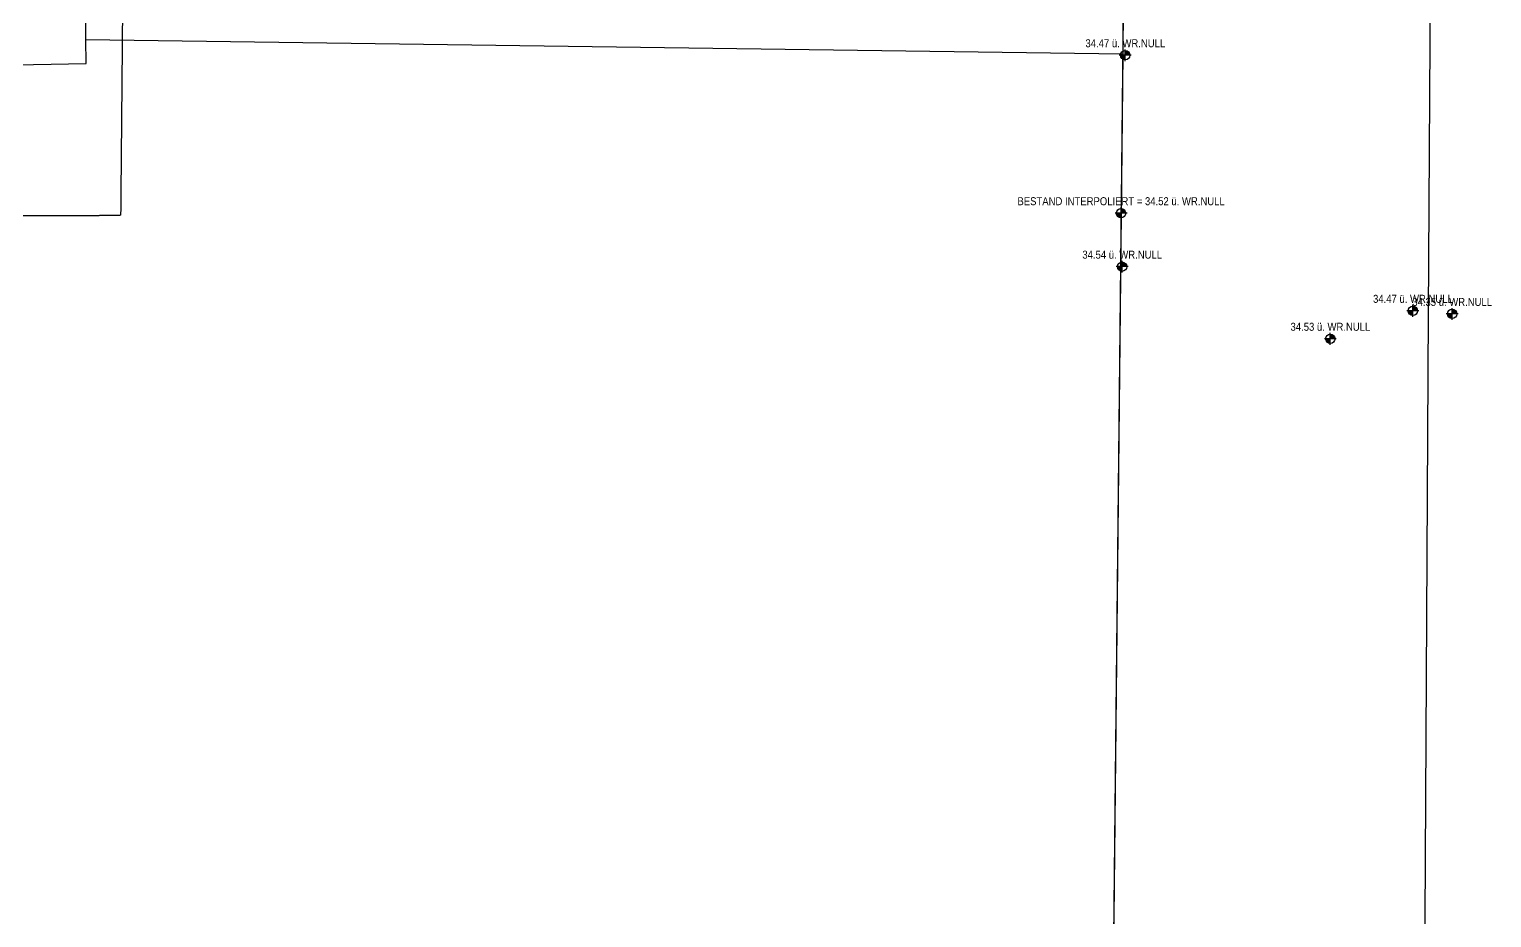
# Model space of a CAD drawing. Header units: millimetres. Extents: x -5498 to 144064, y 340 to 109563.
# Drawn here: x 48446 to 66718, y 64046 to 75150 of the extents above; entities that cross this region are included whole.
import ezdxf
from ezdxf.enums import TextEntityAlignment as Align

# ---------------------------------------------------------------- set-up
doc = ezdxf.new("R2010")
doc.units = ezdxf.units.MM
doc.linetypes.add('HIDDEN2', pattern=[0.1875, 0.125, -0.0625])
doc.linetypes.add('STRICHLINIE', pattern=[0.75, 0.5, -0.25])
for name, color, linetype in [('00_HLP-G00-LEG-M0', 6, 'Continuous'), ('01-BFL-G00-LEG-M0', 251, 'Continuous'), ('01-SYM-G00-Leg-M0', 251, 'Continuous'), ('01-TXT---------M0', 251, 'Continuous'), ('02-TWB-G00-LEG-M0', 251, 'Continuous'), ('09-SYM-G00-LEG-GEHSTEIG', 8, 'Continuous')]:
    doc.layers.add(name, color=color, linetype=linetype)
doc.styles.add('ARIAL', font='arial.ttf', dxfattribs={"width": 0.85})

# ---------------------------------------------------------------- blocks, each defined once
blk = doc.blocks.new('01-HK1')
for p, q in [((-0.001, -0.074), (-0.001, 0.074)), ((0.074, 0), (-0.075, 0))]:
    blk.add_line(p, q)
blk.add_circle((-0.001, 0), 0.0586)
for points in [[(-0.001, 0.059), (0.041, 0.041), (-0.001, 0)], [(-0.001, 0), (0.058, 0), (0.041, 0.041)], [(-0.059, 0), (-0.042, -0.041), (-0.001, 0)], [(-0.042, -0.041), (-0.001, -0.059), (-0.001, 0)]]:
    blk.add_solid(points)
at = {"layer": '01-TXT---------M0', "color": 8, "style": 'ARIAL', "width": 0.85}
blk.add_attdef('HEIGHT', text='', height=0.1, dxfattribs=at).set_placement((0, 0.2), align=Align.TOP_CENTER)

msp = doc.modelspace()

# ---------------------------------------------------------------- linework, layer by layer
at = {"layer": '01-BFL-G00-LEG-M0', "linetype": 'HIDDEN2', "ltscale": 3}
msp.add_lwpolyline([(62217, 89992), (62107, 74842), (61920, 56852), (61920, 56665)], dxfattribs=at)
at = {"layer": '01-BFL-G00-LEG-M0', "linetype": 'STRICHLINIE'}
msp.add_lwpolyline([(49706, 88431), (49608, 75015), (49588, 72821), (22385, 72753), (22395, 74753), (22414, 88688)], dxfattribs=at)
at = {"layer": '02-TWB-G00-LEG-M0'}
for points in [[(49154, 75021), (49130, 78764), (47915, 78782), (47925, 79903), (46463, 79925), (45359, 80987), (45355, 82525), (46446, 83503), (46446, 83503), (47809, 83493), (47819, 84688), (49394, 84673), (49447, 90124), (62217, 89992), (62107, 74842)], [(62107, 74842), (61920, 56852), (61852, 56851), (61853, 56708), (44740, 56645), (44760, 59459), (44776, 61622), (44780, 64929), (44787, 68781), (44764, 74639), (49159, 74721), (49154, 75021), (62107, 74842)]]:
    msp.add_lwpolyline(points, dxfattribs=at)
at = {"layer": '09-SYM-G00-LEG-GEHSTEIG'}
msp.add_lwpolyline([(64354, 21068), (64343, 26209, 0.186744), (65269, 26645, 0.224279), (65650, 27794), (65698, 36987), (65737, 42228), (65737, 42228), (65737, 42228), (65795, 49122), (65852, 57971), (65852, 57971), (65852, 57971), (65926, 71593), (65966, 77708)], format="xyb", dxfattribs=at)

# ---------------------------------------------------------------- block references
at = {"layer": '00_HLP-G00-LEG-M0', "xscale": 999.9999999999995, "yscale": 999.9999999999995, "zscale": 999.9999999999995, "rotation": 4.12714685051e-05}
msp.add_blockref('01-HK1', (62087, 72851), dxfattribs=at).add_auto_attribs({'HEIGHT': 'BESTAND INTERPOLIERT = 34.52 ü. WR.NULL'})
at = {"layer": '01-SYM-G00-Leg-M0', "xscale": 999.9999999999995, "yscale": 999.9999999999995, "zscale": 999.9999999999995, "rotation": 4.12714685051e-05}
for p, values in [((62140, 74825), {'HEIGHT': '34.47 ü. WR.NULL'}), ((62101, 72183), {'HEIGHT': '34.54 ü. WR.NULL'}), ((65733, 71631), {'HEIGHT': '34.47 ü. WR.NULL'}), ((66223, 71592), {'HEIGHT': '34.35 ü. WR.NULL'}), ((64702, 71282), {'HEIGHT': '34.53 ü. WR.NULL'})]:
    msp.add_blockref('01-HK1', p, dxfattribs=at).add_auto_attribs(values)

doc.saveas('drawing.dxf')
